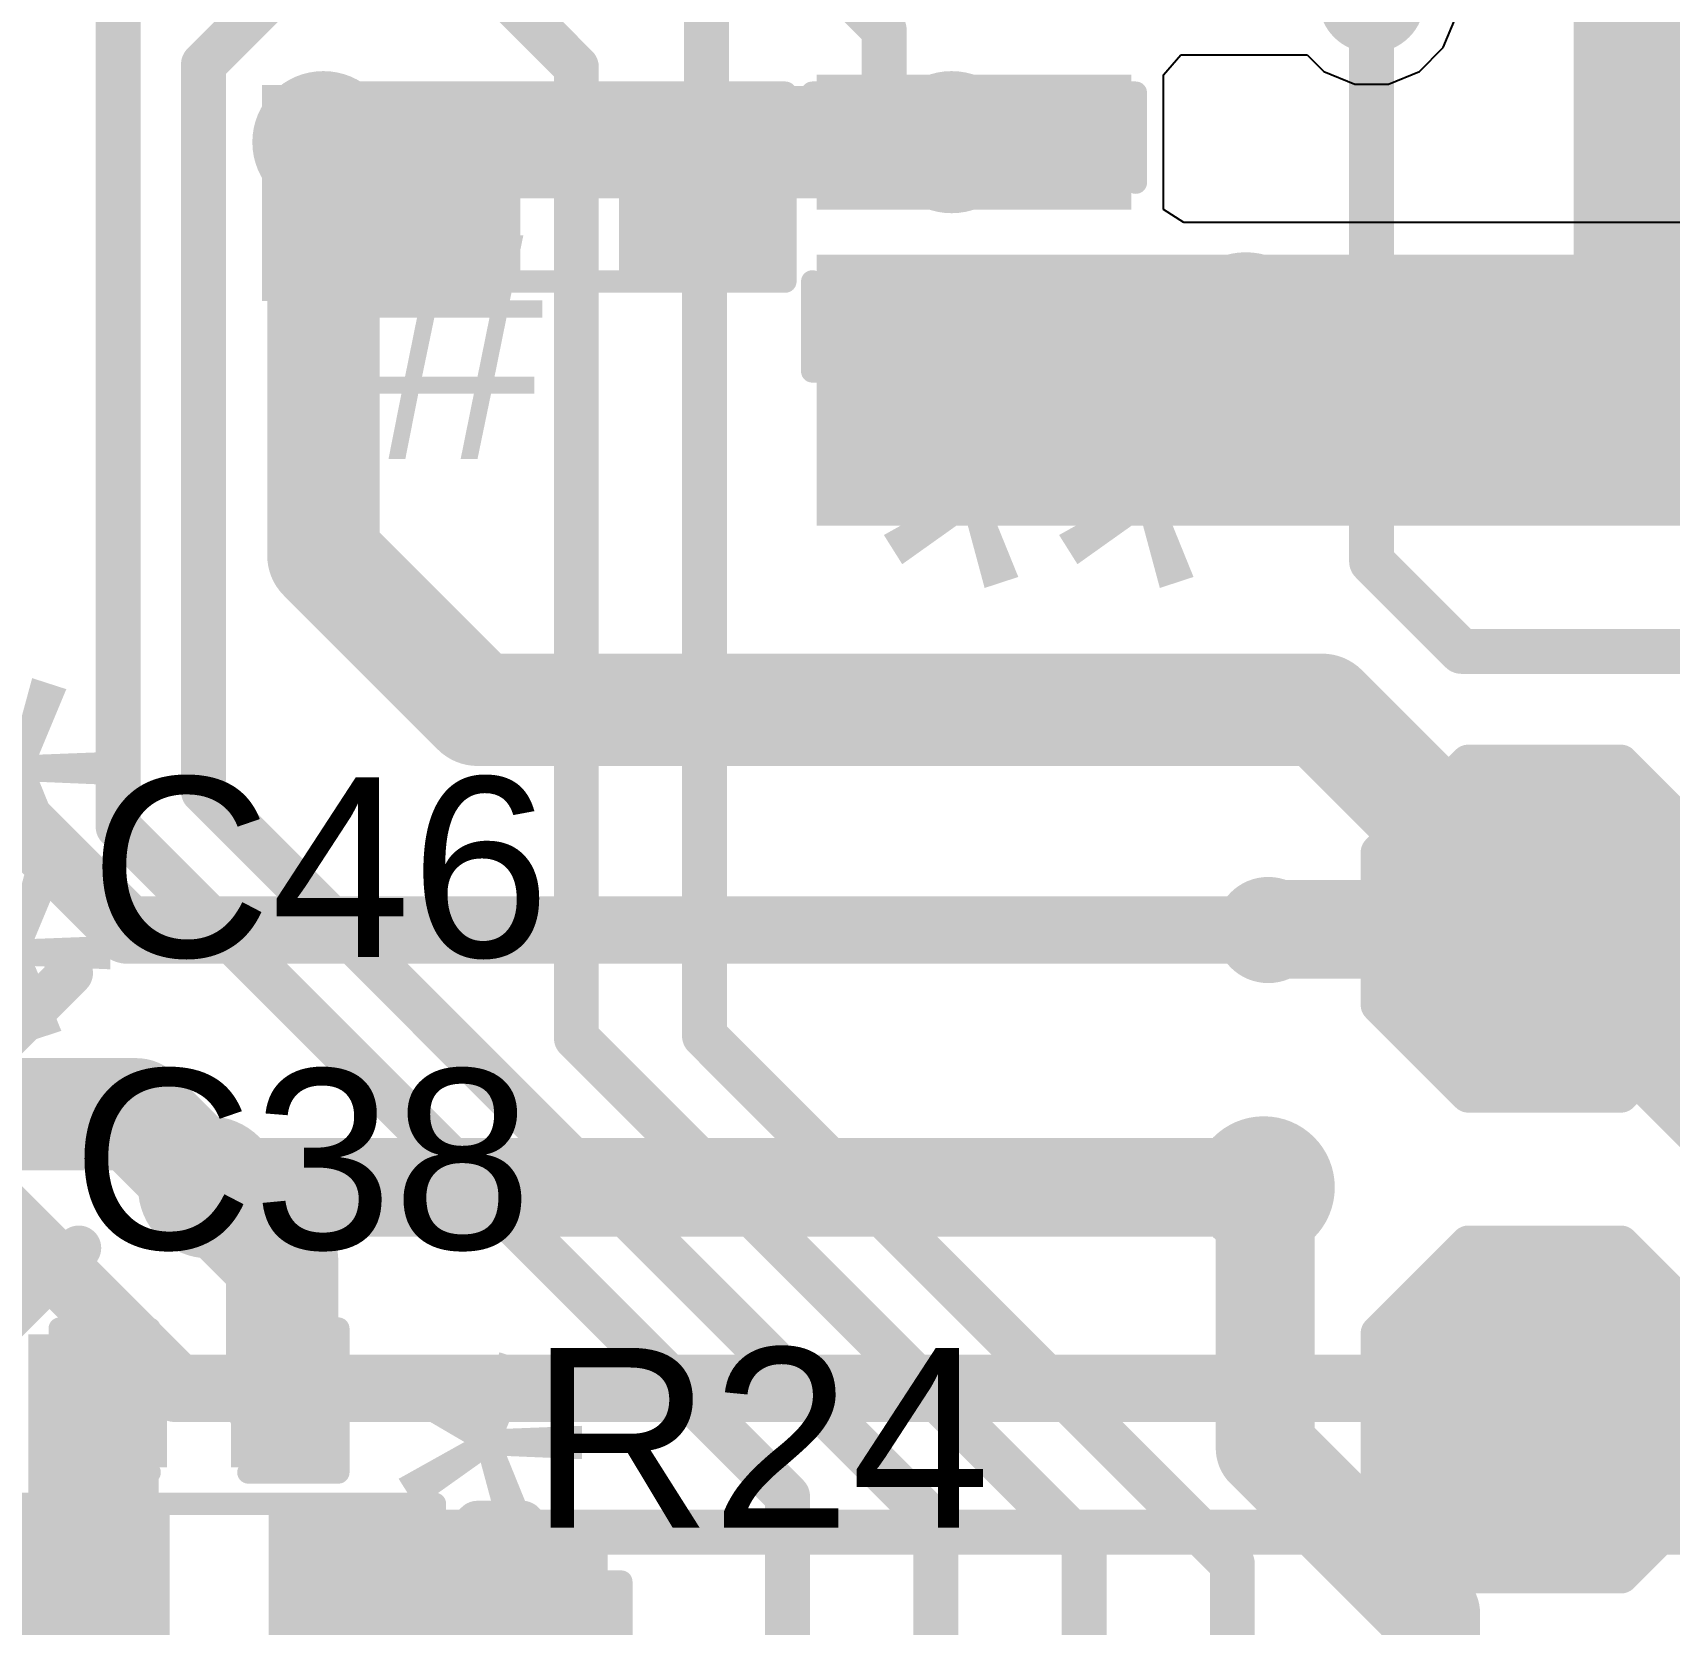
# Model space of a CAD drawing. Header units: millimetres. Extents: x -0.43 to 2.06, y -0.4 to 2.49.
# Drawn here: x 1.016 to 1.3803, y 1.7835 to 2.1377 of the extents above; entities that cross this region are included whole.
import ezdxf

# ---------------------------------------------------------------- set-up
doc = ezdxf.new("R2010")
doc.units = ezdxf.units.MM
doc.header["$MEASUREMENT"] = 0
for name, color, linetype in [('BottomLayer', 5, 'Continuous'), ('BottomSolder', 6, 'Continuous'), ('TopLayer', 1, 'Continuous'), ('TopOverlay', 2, 'Continuous'), ('TopPaste', 8, 'Continuous'), ('TopSolder', 216, 'Continuous'), ('ViaHoleLayer', 16, 'Continuous')]:
    doc.layers.add(name, color=color, linetype=linetype)
doc.styles.add('Arial', font='', dxfattribs={"height": 0.2})
doc.styles.get('Arial').set_extended_font_data('Arial')

# ---------------------------------------------------------------- blocks, each defined once
blk = doc.blocks.new('RES_0603_71')
at = {"layer": 'TopLayer'}
for points in [[(-0.015, 0.0175), (-0.015, -0.0175), (-0.045, -0.0175), (-0.045, 0.0175)], [(0.045, 0.0175), (0.045, -0.0175), (0.015, -0.0175), (0.015, 0.0175)]]:
    blk.add_hatch(color=1, dxfattribs=at).paths.add_polyline_path(points)
at = {"layer": 'TopPaste'}
for points in [[(-0.015, 0.0175), (-0.015, -0.0175), (-0.045, -0.0175), (-0.045, 0.0175)], [(0.045, 0.0175), (0.045, -0.0175), (0.015, -0.0175), (0.015, 0.0175)]]:
    blk.add_hatch(color=8, dxfattribs=at).paths.add_polyline_path(points)
at = {"layer": 'TopSolder'}
for points in [[(-0.011, 0.0215), (-0.011, -0.0215), (-0.049, -0.0215), (-0.049, 0.0215)], [(0.049, 0.0215), (0.049, -0.0215), (0.011, -0.0215), (0.011, 0.0215)]]:
    blk.add_hatch(color=216, dxfattribs=at).paths.add_polyline_path(points)
at = {"layer": 'TopOverlay', "const_width": 0.005}
for points in [[(0.048, 0.021), (-0.048, 0.021)], [(-0.048, 0.021), (-0.048, -0.021)], [(0.048, 0.021), (0.048, -0.021)], [(0.048, -0.021), (-0.048, -0.021)]]:
    blk.add_lwpolyline(points, dxfattribs=at)
at = {"layer": 'TopOverlay', "const_width": 0.0025}
for points in [[(-0.04925, 0.021, 1), (-0.04675, 0.021, 1)], [(-0.04925, 0.021, 1), (-0.04675, 0.021, 1)], [(0.04675, 0.021, 1), (0.04925, 0.021, 1)], [(0.04675, 0.021, 1), (0.04925, 0.021, 1)], [(-0.04925, -0.021, 1), (-0.04675, -0.021, 1)], [(-0.04925, -0.021, 1), (-0.04675, -0.021, 1)], [(0.04675, -0.021, 1), (0.04925, -0.021, 1)], [(0.04675, -0.021, 1), (0.04925, -0.021, 1)]]:
    blk.add_lwpolyline(points, format="xyb", close=True, dxfattribs=at)
blk = doc.blocks.new('RES_0603_80')
at = {"layer": 'TopLayer'}
for points in [[(-0.015, 0.0175), (-0.015, -0.0175), (-0.045, -0.0175), (-0.045, 0.0175)], [(0.045, 0.0175), (0.045, -0.0175), (0.015, -0.0175), (0.015, 0.0175)]]:
    blk.add_hatch(color=1, dxfattribs=at).paths.add_polyline_path(points)
at = {"layer": 'TopPaste'}
for points in [[(-0.015, 0.0175), (-0.015, -0.0175), (-0.045, -0.0175), (-0.045, 0.0175)], [(0.045, 0.0175), (0.045, -0.0175), (0.015, -0.0175), (0.015, 0.0175)]]:
    blk.add_hatch(color=8, dxfattribs=at).paths.add_polyline_path(points)
at = {"layer": 'TopSolder'}
for points in [[(-0.011, 0.0215), (-0.011, -0.0215), (-0.049, -0.0215), (-0.049, 0.0215)], [(0.049, 0.0215), (0.049, -0.0215), (0.011, -0.0215), (0.011, 0.0215)]]:
    blk.add_hatch(color=216, dxfattribs=at).paths.add_polyline_path(points)
at = {"layer": 'TopOverlay', "const_width": 0.005}
for points in [[(0.048, 0.021), (-0.048, 0.021)], [(-0.048, 0.021), (-0.048, -0.021)], [(0.048, 0.021), (0.048, -0.021)], [(0.048, -0.021), (-0.048, -0.021)]]:
    blk.add_lwpolyline(points, dxfattribs=at)
at = {"layer": 'TopOverlay', "const_width": 0.0025}
for points in [[(-0.04925, 0.021, 1), (-0.04675, 0.021, 1)], [(-0.04925, 0.021, 1), (-0.04675, 0.021, 1)], [(0.04675, 0.021, 1), (0.04925, 0.021, 1)], [(0.04675, 0.021, 1), (0.04925, 0.021, 1)], [(-0.04925, -0.021, 1), (-0.04675, -0.021, 1)], [(-0.04925, -0.021, 1), (-0.04675, -0.021, 1)], [(0.04675, -0.021, 1), (0.04925, -0.021, 1)], [(0.04675, -0.021, 1), (0.04925, -0.021, 1)]]:
    blk.add_lwpolyline(points, format="xyb", close=True, dxfattribs=at)
blk = doc.blocks.new('TEST_POINT_87')
at = {"layer": 'TopLayer'}
blk.add_hatch(color=1, dxfattribs=at).paths.add_polyline_path([(0.015, 0.03), (-0.015, 0.03), (-0.03, 0.015), (-0.03, -0.015), (-0.015, -0.03), (0.015, -0.03), (0.03, -0.015), (0.03, 0.015)])
at = {"layer": 'TopPaste'}
blk.add_hatch(color=8, dxfattribs=at).paths.add_polyline_path([(0.015, 0.03), (-0.015, 0.03), (-0.03, 0.015), (-0.03, -0.015), (-0.015, -0.03), (0.015, -0.03), (0.03, -0.015), (0.03, 0.015)])
at = {"layer": 'TopSolder'}
blk.add_hatch(color=216, dxfattribs=at).paths.add_polyline_path([(0.017, 0.034), (-0.017, 0.034), (-0.034, 0.017), (-0.034, -0.017), (-0.017, -0.034), (0.017, -0.034), (0.034, -0.017), (0.034, 0.017)])
at = {"layer": 'TopOverlay', "const_width": 0.007874}
for points in [[(-0.017, 0.037), (-0.037, 0.017)], [(0.017, 0.037), (-0.017, 0.037)], [(0.017, 0.037), (-0.017, 0.037)], [(0.037, 0.017), (0.017, 0.037)], [(-0.037, 0.017), (-0.037, -0.017)], [(0.037, 0.017), (0.037, -0.017)], [(-0.017, -0.037), (-0.037, -0.017)], [(0.037, -0.017), (0.017, -0.037)], [(0.017, -0.037), (-0.017, -0.037)], [(0.017, -0.037), (-0.017, -0.037)]]:
    blk.add_lwpolyline(points, dxfattribs=at)
at = {"layer": 'TopOverlay', "const_width": 0.003937}
for points in [[(-0.0189685, 0.037, 1), (-0.0150315, 0.037, 1)], [(-0.0189685, 0.037, 1), (-0.0150315, 0.037, 1)], [(-0.0189685, 0.037, 1), (-0.0150315, 0.037, 1)], [(0.0150315, 0.037, 1), (0.0189685, 0.037, 1)], [(0.0150315, 0.037, 1), (0.0189685, 0.037, 1)], [(0.0150315, 0.037, 1), (0.0189685, 0.037, 1)], [(-0.0389685, 0.017, 1), (-0.0350315, 0.017, 1)], [(-0.0389685, 0.017, 1), (-0.0350315, 0.017, 1)], [(0.0350315, 0.017, 1), (0.0389685, 0.017, 1)], [(0.0350315, 0.017, 1), (0.0389685, 0.017, 1)], [(-0.0389685, -0.017, 1), (-0.0350315, -0.017, 1)], [(-0.0389685, -0.017, 1), (-0.0350315, -0.017, 1)], [(0.0350315, -0.017, 1), (0.0389685, -0.017, 1)], [(0.0350315, -0.017, 1), (0.0389685, -0.017, 1)], [(-0.0189685, -0.037, 1), (-0.0150315, -0.037, 1)], [(-0.0189685, -0.037, 1), (-0.0150315, -0.037, 1)], [(-0.0189685, -0.037, 1), (-0.0150315, -0.037, 1)], [(0.0150315, -0.037, 1), (0.0189685, -0.037, 1)], [(0.0150315, -0.037, 1), (0.0189685, -0.037, 1)], [(0.0150315, -0.037, 1), (0.0189685, -0.037, 1)]]:
    blk.add_lwpolyline(points, format="xyb", close=True, dxfattribs=at)
blk = doc.blocks.new('TEST_POINT_89')
at = {"layer": 'TopLayer'}
blk.add_hatch(color=1, dxfattribs=at).paths.add_polyline_path([(0.015, 0.03), (-0.015, 0.03), (-0.03, 0.015), (-0.03, -0.015), (-0.015, -0.03), (0.015, -0.03), (0.03, -0.015), (0.03, 0.015)])
at = {"layer": 'TopPaste'}
blk.add_hatch(color=8, dxfattribs=at).paths.add_polyline_path([(0.015, 0.03), (-0.015, 0.03), (-0.03, 0.015), (-0.03, -0.015), (-0.015, -0.03), (0.015, -0.03), (0.03, -0.015), (0.03, 0.015)])
at = {"layer": 'TopSolder'}
blk.add_hatch(color=216, dxfattribs=at).paths.add_polyline_path([(0.017, 0.034), (-0.017, 0.034), (-0.034, 0.017), (-0.034, -0.017), (-0.017, -0.034), (0.017, -0.034), (0.034, -0.017), (0.034, 0.017)])
at = {"layer": 'TopOverlay', "const_width": 0.007874}
for points in [[(-0.017, 0.037), (-0.037, 0.017)], [(0.017, 0.037), (-0.017, 0.037)], [(0.017, 0.037), (-0.017, 0.037)], [(0.037, 0.017), (0.017, 0.037)], [(-0.037, 0.017), (-0.037, -0.017)], [(0.037, 0.017), (0.037, -0.017)], [(-0.017, -0.037), (-0.037, -0.017)], [(0.037, -0.017), (0.017, -0.037)], [(0.017, -0.037), (-0.017, -0.037)], [(0.017, -0.037), (-0.017, -0.037)]]:
    blk.add_lwpolyline(points, dxfattribs=at)
at = {"layer": 'TopOverlay', "const_width": 0.003937}
for points in [[(-0.0189685, 0.037, 1), (-0.0150315, 0.037, 1)], [(-0.0189685, 0.037, 1), (-0.0150315, 0.037, 1)], [(-0.0189685, 0.037, 1), (-0.0150315, 0.037, 1)], [(0.0150315, 0.037, 1), (0.0189685, 0.037, 1)], [(0.0150315, 0.037, 1), (0.0189685, 0.037, 1)], [(0.0150315, 0.037, 1), (0.0189685, 0.037, 1)], [(-0.0389685, 0.017, 1), (-0.0350315, 0.017, 1)], [(-0.0389685, 0.017, 1), (-0.0350315, 0.017, 1)], [(0.0350315, 0.017, 1), (0.0389685, 0.017, 1)], [(0.0350315, 0.017, 1), (0.0389685, 0.017, 1)], [(-0.0389685, -0.017, 1), (-0.0350315, -0.017, 1)], [(-0.0389685, -0.017, 1), (-0.0350315, -0.017, 1)], [(0.0350315, -0.017, 1), (0.0389685, -0.017, 1)], [(0.0350315, -0.017, 1), (0.0389685, -0.017, 1)], [(-0.0189685, -0.037, 1), (-0.0150315, -0.037, 1)], [(-0.0189685, -0.037, 1), (-0.0150315, -0.037, 1)], [(-0.0189685, -0.037, 1), (-0.0150315, -0.037, 1)], [(0.0150315, -0.037, 1), (0.0189685, -0.037, 1)], [(0.0150315, -0.037, 1), (0.0189685, -0.037, 1)], [(0.0150315, -0.037, 1), (0.0189685, -0.037, 1)]]:
    blk.add_lwpolyline(points, format="xyb", close=True, dxfattribs=at)
blk = doc.blocks.new('CAP_0402_114')
at = {"layer": 'TopLayer'}
for points in [[(-0.0275, -0.0125), (-0.0275, 0.0125), (-0.009500000000000003, 0.0125), (-0.009499999999999996, -0.0125)], [(0.009500000000000003, -0.0125), (0.009499999999999996, 0.0125), (0.0275, 0.0125), (0.0275, -0.0125)]]:
    blk.add_hatch(color=1, dxfattribs=at).paths.add_polyline_path(points)
at = {"layer": 'TopPaste'}
for points in [[(-0.0275, -0.0125), (-0.0275, 0.0125), (-0.009500000000000003, 0.0125), (-0.009499999999999996, -0.0125)], [(0.009500000000000003, -0.0125), (0.009499999999999996, 0.0125), (0.0275, 0.0125), (0.0275, -0.0125)]]:
    blk.add_hatch(color=8, dxfattribs=at).paths.add_polyline_path(points)
at = {"layer": 'TopSolder'}
for points in [[(-0.0298622, -0.0148622), (-0.0298622, 0.0148622), (-0.007137800000000003, 0.0148622), (-0.007137799999999997, -0.0148622)], [(0.007137800000000003, -0.0148622), (0.007137799999999997, 0.0148622), (0.0298622, 0.0148622), (0.0298622, -0.0148622)]]:
    blk.add_hatch(color=216, dxfattribs=at).paths.add_polyline_path(points)
at = {"layer": 'TopOverlay', "const_width": 0.005}
for points in [[(-0.031, -0.016), (-0.031, 0.016)], [(-0.011, 0.016), (-0.031, 0.016)], [(0.031, 0.016), (0.011, 0.016)], [(0.031, -0.016), (0.031, 0.016)], [(-0.011, -0.016), (-0.031, -0.016)], [(0.031, -0.016), (0.011, -0.016)]]:
    blk.add_lwpolyline(points, dxfattribs=at)
at = {"layer": 'TopOverlay', "const_width": 0.0025}
for points in [[(-0.03225, 0.016, 1), (-0.02975, 0.016, 1)], [(-0.03225, 0.016, 1), (-0.02975, 0.016, 1)], [(-0.01225, 0.016, 1), (-0.00975, 0.016, 1)], [(0.00975, 0.016, 1), (0.01225, 0.016, 1)], [(0.02975, 0.016, 1), (0.03225, 0.016, 1)], [(0.02975, 0.016, 1), (0.03225, 0.016, 1)], [(-0.03225, -0.016, 1), (-0.02975, -0.016, 1)], [(-0.03225, -0.016, 1), (-0.02975, -0.016, 1)], [(-0.01225, -0.016, 1), (-0.00975, -0.016, 1)], [(0.00975, -0.016, 1), (0.01225, -0.016, 1)], [(0.02975, -0.016, 1), (0.03225, -0.016, 1)], [(0.02975, -0.016, 1), (0.03225, -0.016, 1)]]:
    blk.add_lwpolyline(points, format="xyb", close=True, dxfattribs=at)
blk = doc.blocks.new('CAP_0402_120')
at = {"layer": 'TopLayer'}
for points in [[(-0.0275, -0.0125), (-0.0275, 0.0125), (-0.009499999999999998, 0.0125), (-0.009500000000000001, -0.0125)], [(0.009499999999999998, -0.0125), (0.009500000000000001, 0.0125), (0.0275, 0.0125), (0.0275, -0.0125)]]:
    blk.add_hatch(color=1, dxfattribs=at).paths.add_polyline_path(points)
at = {"layer": 'TopPaste'}
for points in [[(-0.0275, -0.0125), (-0.0275, 0.0125), (-0.009499999999999998, 0.0125), (-0.009500000000000001, -0.0125)], [(0.009499999999999998, -0.0125), (0.009500000000000001, 0.0125), (0.0275, 0.0125), (0.0275, -0.0125)]]:
    blk.add_hatch(color=8, dxfattribs=at).paths.add_polyline_path(points)
at = {"layer": 'TopSolder'}
for points in [[(-0.0298622, -0.0148622), (-0.0298622, 0.0148622), (-0.007137799999999999, 0.0148622), (-0.007137800000000001, -0.0148622)], [(0.007137799999999999, -0.0148622), (0.007137800000000001, 0.0148622), (0.0298622, 0.0148622), (0.0298622, -0.0148622)]]:
    blk.add_hatch(color=216, dxfattribs=at).paths.add_polyline_path(points)
at = {"layer": 'TopOverlay', "const_width": 0.005}
for points in [[(-0.031, -0.016), (-0.031, 0.016)], [(-0.031, 0.016), (-0.011, 0.016)], [(0.011, 0.016), (0.031, 0.016)], [(0.031, -0.016), (0.031, 0.016)], [(-0.031, -0.016), (-0.011, -0.016)], [(0.011, -0.016), (0.031, -0.016)]]:
    blk.add_lwpolyline(points, dxfattribs=at)
at = {"layer": 'TopOverlay', "const_width": 0.0025}
for points in [[(-0.03225, 0.016, 1), (-0.02975, 0.016, 1)], [(-0.03225, 0.016, 1), (-0.02975, 0.016, 1)], [(-0.01225, 0.016, 1), (-0.00975, 0.016, 1)], [(0.00975, 0.016, 1), (0.01225, 0.016, 1)], [(0.02975, 0.016, 1), (0.03225, 0.016, 1)], [(0.02975, 0.016, 1), (0.03225, 0.016, 1)], [(-0.03225, -0.016, 1), (-0.02975, -0.016, 1)], [(-0.03225, -0.016, 1), (-0.02975, -0.016, 1)], [(-0.01225, -0.016, 1), (-0.00975, -0.016, 1)], [(0.00975, -0.016, 1), (0.01225, -0.016, 1)], [(0.02975, -0.016, 1), (0.03225, -0.016, 1)], [(0.02975, -0.016, 1), (0.03225, -0.016, 1)]]:
    blk.add_lwpolyline(points, format="xyb", close=True, dxfattribs=at)
blk = doc.blocks.new('CAP_0402_137')
at = {"layer": 'TopLayer'}
for points in [[(-0.0275, -0.0125), (-0.0275, 0.0125), (-0.009500000000000003, 0.0125), (-0.009499999999999996, -0.0125)], [(0.009500000000000003, -0.0125), (0.009499999999999996, 0.0125), (0.0275, 0.0125), (0.0275, -0.0125)]]:
    blk.add_hatch(color=1, dxfattribs=at).paths.add_polyline_path(points)
at = {"layer": 'TopPaste'}
for points in [[(-0.0275, -0.0125), (-0.0275, 0.0125), (-0.009500000000000003, 0.0125), (-0.009499999999999996, -0.0125)], [(0.009500000000000003, -0.0125), (0.009499999999999996, 0.0125), (0.0275, 0.0125), (0.0275, -0.0125)]]:
    blk.add_hatch(color=8, dxfattribs=at).paths.add_polyline_path(points)
at = {"layer": 'TopSolder'}
for points in [[(-0.0298622, -0.0148622), (-0.0298622, 0.0148622), (-0.007137800000000003, 0.0148622), (-0.007137799999999997, -0.0148622)], [(0.007137800000000003, -0.0148622), (0.007137799999999997, 0.0148622), (0.0298622, 0.0148622), (0.0298622, -0.0148622)]]:
    blk.add_hatch(color=216, dxfattribs=at).paths.add_polyline_path(points)
at = {"layer": 'TopOverlay', "const_width": 0.005}
for points in [[(-0.031, -0.016), (-0.031, 0.016)], [(-0.011, 0.016), (-0.031, 0.016)], [(0.031, 0.016), (0.011, 0.016)], [(0.031, -0.016), (0.031, 0.016)], [(-0.011, -0.016), (-0.031, -0.016)], [(0.031, -0.016), (0.011, -0.016)]]:
    blk.add_lwpolyline(points, dxfattribs=at)
at = {"layer": 'TopOverlay', "const_width": 0.0025}
for points in [[(-0.03225, 0.016, 1), (-0.02975, 0.016, 1)], [(-0.03225, 0.016, 1), (-0.02975, 0.016, 1)], [(-0.01225, 0.016, 1), (-0.00975, 0.016, 1)], [(0.00975, 0.016, 1), (0.01225, 0.016, 1)], [(0.02975, 0.016, 1), (0.03225, 0.016, 1)], [(0.02975, 0.016, 1), (0.03225, 0.016, 1)], [(-0.03225, -0.016, 1), (-0.02975, -0.016, 1)], [(-0.03225, -0.016, 1), (-0.02975, -0.016, 1)], [(-0.01225, -0.016, 1), (-0.00975, -0.016, 1)], [(0.00975, -0.016, 1), (0.01225, -0.016, 1)], [(0.02975, -0.016, 1), (0.03225, -0.016, 1)], [(0.02975, -0.016, 1), (0.03225, -0.016, 1)]]:
    blk.add_lwpolyline(points, format="xyb", close=True, dxfattribs=at)
blk = doc.blocks.new('CAP_0402_139')
at = {"layer": 'TopLayer'}
for points in [[(-0.0275, -0.0125), (-0.0275, 0.0125), (-0.009500000000000003, 0.0125), (-0.009499999999999996, -0.0125)], [(0.009500000000000003, -0.0125), (0.009499999999999996, 0.0125), (0.0275, 0.0125), (0.0275, -0.0125)]]:
    blk.add_hatch(color=1, dxfattribs=at).paths.add_polyline_path(points)
at = {"layer": 'TopPaste'}
for points in [[(-0.0275, -0.0125), (-0.0275, 0.0125), (-0.009500000000000003, 0.0125), (-0.009499999999999996, -0.0125)], [(0.009500000000000003, -0.0125), (0.009499999999999996, 0.0125), (0.0275, 0.0125), (0.0275, -0.0125)]]:
    blk.add_hatch(color=8, dxfattribs=at).paths.add_polyline_path(points)
at = {"layer": 'TopSolder'}
for points in [[(-0.0298622, -0.0148622), (-0.0298622, 0.0148622), (-0.007137800000000003, 0.0148622), (-0.007137799999999997, -0.0148622)], [(0.007137800000000003, -0.0148622), (0.007137799999999997, 0.0148622), (0.0298622, 0.0148622), (0.0298622, -0.0148622)]]:
    blk.add_hatch(color=216, dxfattribs=at).paths.add_polyline_path(points)
at = {"layer": 'TopOverlay', "const_width": 0.005}
for points in [[(-0.031, -0.016), (-0.031, 0.016)], [(-0.011, 0.016), (-0.031, 0.016)], [(0.031, 0.016), (0.011, 0.016)], [(0.031, -0.016), (0.031, 0.016)], [(-0.011, -0.016), (-0.031, -0.016)], [(0.031, -0.016), (0.011, -0.016)]]:
    blk.add_lwpolyline(points, dxfattribs=at)
at = {"layer": 'TopOverlay', "const_width": 0.0025}
for points in [[(-0.03225, 0.016, 1), (-0.02975, 0.016, 1)], [(-0.03225, 0.016, 1), (-0.02975, 0.016, 1)], [(-0.01225, 0.016, 1), (-0.00975, 0.016, 1)], [(0.00975, 0.016, 1), (0.01225, 0.016, 1)], [(0.02975, 0.016, 1), (0.03225, 0.016, 1)], [(0.02975, 0.016, 1), (0.03225, 0.016, 1)], [(-0.03225, -0.016, 1), (-0.02975, -0.016, 1)], [(-0.03225, -0.016, 1), (-0.02975, -0.016, 1)], [(-0.01225, -0.016, 1), (-0.00975, -0.016, 1)], [(0.00975, -0.016, 1), (0.01225, -0.016, 1)], [(0.02975, -0.016, 1), (0.03225, -0.016, 1)], [(0.02975, -0.016, 1), (0.03225, -0.016, 1)]]:
    blk.add_lwpolyline(points, format="xyb", close=True, dxfattribs=at)

msp = doc.modelspace()

# ---------------------------------------------------------------- hatches: boundary and pattern name
at = {"layer": 'BottomLayer'}
for points in [[(1.359, 2.028), (1.897, 2.028), (1.897, 2.269), (1.359, 2.269)], [(1.1905118, 2.028), (1.302, 2.028), (1.302, 2.088307), (1.1905118, 2.088307)]]:
    msp.add_hatch(color=5, dxfattribs=at).paths.add_polyline_path(points)
h = msp.add_hatch(color=5, dxfattribs=at)
edge = h.paths.add_edge_path()
edge.add_arc((1.314, 2.145), 0.011811, 0, 360)
h = msp.add_hatch(color=5, dxfattribs=at)
edge = h.paths.add_edge_path()
edge.add_arc((1.0806929, 2.1133071), 0.011811, 0, 360)
h = msp.add_hatch(color=5, dxfattribs=at)
edge = h.paths.add_edge_path()
edge.add_arc((1.2205118, 2.1133071), 0.011811, 0, 360)
h = msp.add_hatch(color=5, dxfattribs=at)
edge = h.paths.add_edge_path()
edge.add_arc((1.286, 2.073), 0.011811, 0, 360)
h = msp.add_hatch(color=5, dxfattribs=at)
edge = h.paths.add_edge_path()
edge.add_arc((1.207, 2.047), 0.011811, 0, 360)
h = msp.add_hatch(color=5, dxfattribs=at)
edge = h.paths.add_edge_path()
edge.add_arc((1.233, 2.047), 0.011811, 0, 360)
h = msp.add_hatch(color=5, dxfattribs=at)
edge = h.paths.add_edge_path()
edge.add_arc((1.259, 2.047), 0.011811, 0, 360)
h = msp.add_hatch(color=5, dxfattribs=at)
edge = h.paths.add_edge_path()
edge.add_arc((1.286, 2.047), 0.011811, 0, 360)
h = msp.add_hatch(color=5, dxfattribs=at)
edge = h.paths.add_edge_path()
edge.add_arc((1.291, 1.938), 0.011811, 0, 360)
h = msp.add_hatch(color=5, dxfattribs=at)
edge = h.paths.add_edge_path()
edge.add_arc((1.0552559, 1.8807441), 0.011811, 0, 360)
h = msp.add_hatch(color=5, dxfattribs=at)
edge = h.paths.add_edge_path()
edge.add_arc((1.29, 1.8807441), 0.011811, 0, 360)
at = {"layer": 'BottomSolder'}
h = msp.add_hatch(color=6, dxfattribs=at)
edge = h.paths.add_edge_path()
edge.add_arc((1.0806929, 2.1133071), 0.015811, 0, 360)
h = msp.add_hatch(color=6, dxfattribs=at)
edge = h.paths.add_edge_path()
edge.add_arc((1.2205118, 2.1133071), 0.015811, 0, 360)
h = msp.add_hatch(color=6, dxfattribs=at)
edge = h.paths.add_edge_path()
edge.add_arc((1.286, 2.073), 0.015811, 0, 360)
h = msp.add_hatch(color=6, dxfattribs=at)
edge = h.paths.add_edge_path()
edge.add_arc((1.207, 2.047), 0.015811, 0, 360)
h = msp.add_hatch(color=6, dxfattribs=at)
edge = h.paths.add_edge_path()
edge.add_arc((1.233, 2.047), 0.015811, 0, 360)
h = msp.add_hatch(color=6, dxfattribs=at)
edge = h.paths.add_edge_path()
edge.add_arc((1.259, 2.047), 0.015811, 0, 360)
h = msp.add_hatch(color=6, dxfattribs=at)
edge = h.paths.add_edge_path()
edge.add_arc((1.286, 2.047), 0.015811, 0, 360)
h = msp.add_hatch(color=6, dxfattribs=at)
edge = h.paths.add_edge_path()
edge.add_arc((1.0552559, 1.8807441), 0.015811, 0, 360)
h = msp.add_hatch(color=6, dxfattribs=at)
edge = h.paths.add_edge_path()
edge.add_arc((1.29, 1.8807441), 0.015811, 0, 360)
at = {"layer": 'TopLayer'}
h = msp.add_hatch(color=1, dxfattribs=at)
edge = h.paths.add_edge_path()
edge.add_arc((1.314, 2.145), 0.011811, 0, 360)
for points in [[(1.1905118, 2.0983071), (1.2605118, 2.0983071), (1.2605118, 2.1283071), (1.1905118, 2.1283071)], [(1.067, 2.078), (1.122, 2.078), (1.122, 2.126), (1.067, 2.126)], [(1.1905118, 2.028), (1.522, 2.028), (1.522, 2.088307), (1.1905118, 2.088307)], [(1.015, 1.771), (1.044, 1.771), (1.044, 1.848), (1.015, 1.848)], [(0.952, 1.771), (1.044, 1.771), (1.044, 1.809), (0.952, 1.809)], [(1.0720001, 1.8079999), (1.0720001, 1.5750001), (1.1049999, 1.5750001), (1.1049999, 1.8079999)], [(1.074, 1.771), (1.144, 1.771), (1.144, 1.8079998), (1.074, 1.8079998)]]:
    msp.add_hatch(color=1, dxfattribs=at).paths.add_polyline_path(points)
h = msp.add_hatch(color=1, dxfattribs=at)
edge = h.paths.add_edge_path()
edge.add_arc((1.0806929, 2.1133071), 0.011811, 0, 360)
h = msp.add_hatch(color=1, dxfattribs=at)
edge = h.paths.add_edge_path()
edge.add_arc((1.2205118, 2.1133071), 0.011811, 0, 360)
h = msp.add_hatch(color=1, dxfattribs=at)
edge = h.paths.add_edge_path()
edge.add_arc((1.286, 2.073), 0.011811, 0, 360)
h = msp.add_hatch(color=1, dxfattribs=at)
edge = h.paths.add_edge_path()
edge.add_arc((1.207, 2.047), 0.011811, 0, 360)
h = msp.add_hatch(color=1, dxfattribs=at)
edge = h.paths.add_edge_path()
edge.add_arc((1.233, 2.047), 0.011811, 0, 360)
h = msp.add_hatch(color=1, dxfattribs=at)
edge = h.paths.add_edge_path()
edge.add_arc((1.259, 2.047), 0.011811, 0, 360)
h = msp.add_hatch(color=1, dxfattribs=at)
edge = h.paths.add_edge_path()
edge.add_arc((1.286, 2.047), 0.011811, 0, 360)
h = msp.add_hatch(color=1, dxfattribs=at)
edge = h.paths.add_edge_path()
edge.add_arc((1.291, 1.938), 0.011811, 0, 360)
h = msp.add_hatch(color=1, dxfattribs=at)
edge = h.paths.add_edge_path()
edge.add_arc((1.0552559, 1.8807441), 0.011811, 0, 360)
h = msp.add_hatch(color=1, dxfattribs=at)
edge = h.paths.add_edge_path()
edge.add_arc((1.29, 1.8807441), 0.011811, 0, 360)
at = {"layer": 'TopSolder'}
h = msp.add_hatch(color=216, dxfattribs=at)
edge = h.paths.add_edge_path()
edge.add_arc((1.0806929, 2.1133071), 0.015811, 0, 360)
h = msp.add_hatch(color=216, dxfattribs=at)
edge = h.paths.add_edge_path()
edge.add_arc((1.2205118, 2.1133071), 0.015811, 0, 360)
h = msp.add_hatch(color=216, dxfattribs=at)
edge = h.paths.add_edge_path()
edge.add_arc((1.286, 2.073), 0.015811, 0, 360)
h = msp.add_hatch(color=216, dxfattribs=at)
edge = h.paths.add_edge_path()
edge.add_arc((1.207, 2.047), 0.015811, 0, 360)
h = msp.add_hatch(color=216, dxfattribs=at)
edge = h.paths.add_edge_path()
edge.add_arc((1.233, 2.047), 0.015811, 0, 360)
h = msp.add_hatch(color=216, dxfattribs=at)
edge = h.paths.add_edge_path()
edge.add_arc((1.259, 2.047), 0.015811, 0, 360)
h = msp.add_hatch(color=216, dxfattribs=at)
edge = h.paths.add_edge_path()
edge.add_arc((1.286, 2.047), 0.015811, 0, 360)
h = msp.add_hatch(color=216, dxfattribs=at)
edge = h.paths.add_edge_path()
edge.add_arc((1.0552559, 1.8807441), 0.015811, 0, 360)
h = msp.add_hatch(color=216, dxfattribs=at)
edge = h.paths.add_edge_path()
edge.add_arc((1.29, 1.8807441), 0.015811, 0, 360)
at = {"layer": 'ViaHoleLayer'}
h = msp.add_hatch(color=16, dxfattribs=at)
edge = h.paths.add_edge_path()
edge.add_arc((1.0806929, 2.1133071), 0.0059055, 0, 360)
h = msp.add_hatch(color=16, dxfattribs=at)
edge = h.paths.add_edge_path()
edge.add_arc((1.2205118, 2.1133071), 0.0059055, 0, 360)
h = msp.add_hatch(color=16, dxfattribs=at)
edge = h.paths.add_edge_path()
edge.add_arc((1.286, 2.073), 0.0059055, 0, 360)
h = msp.add_hatch(color=16, dxfattribs=at)
edge = h.paths.add_edge_path()
edge.add_arc((1.207, 2.047), 0.0059055, 0, 360)
h = msp.add_hatch(color=16, dxfattribs=at)
edge = h.paths.add_edge_path()
edge.add_arc((1.233, 2.047), 0.0059055, 0, 360)
h = msp.add_hatch(color=16, dxfattribs=at)
edge = h.paths.add_edge_path()
edge.add_arc((1.259, 2.047), 0.0059055, 0, 360)
h = msp.add_hatch(color=16, dxfattribs=at)
edge = h.paths.add_edge_path()
edge.add_arc((1.286, 2.047), 0.0059055, 0, 360)
h = msp.add_hatch(color=16, dxfattribs=at)
edge = h.paths.add_edge_path()
edge.add_arc((1.291, 1.938), 0.0059055, 0, 360)
h = msp.add_hatch(color=16, dxfattribs=at)
edge = h.paths.add_edge_path()
edge.add_arc((1.0552559, 1.8807441), 0.0059055, 0, 360)
h = msp.add_hatch(color=16, dxfattribs=at)
edge = h.paths.add_edge_path()
edge.add_arc((1.29, 1.8807441), 0.0059055, 0, 360)

# ---------------------------------------------------------------- linework, layer by layer
at = {"layer": 'BottomLayer'}
for points, const_width in [([(1.314, 2.02), (1.314, 2.145)], 0.01), ([(1.0806929, 2.1133071), (1.2205118, 2.1133071)], 0.025), ([(1.0806929, 2.0213071), (1.0806929, 2.113307)], 0.025), ([(1.0806929, 2.0213071), (1.115, 1.987)], 0.025), ([(1.314, 2.02), (1.334, 2)], 0.01), ([(1.334, 2), (1.515, 2)], 0.01), ([(1.115, 1.987), (1.303, 1.987)], 0.025), ([(1.303, 1.987), (1.589, 1.701)], 0.025), ([(1.004, 1.9710001), (1.0370001, 1.938)], 0.015), ([(1.0370001, 1.938), (1.291, 1.938)], 0.015), ([(0.967, 1.917), (1.048, 1.836)], 0.015), ([(1.0552559, 1.8807441), (1.29, 1.8807441)], 0.022), ([(1.048, 1.836), (1.406, 1.836)], 0.015), ([(1.022, 1.726), (1.1, 1.804)], 0.01), ([(1.1, 1.804), (1.405, 1.804)], 0.01)]:
    msp.add_lwpolyline(points, dxfattribs=dict(at, const_width=const_width))
for points, const_width in [([(1.0744429, 2.1133071, 1), (1.0869429, 2.1133071, 1)], 0.0125), ([(1.0744429, 2.113307, 1), (1.0869429, 2.113307, 1)], 0.0125), ([(1.2142618, 2.1133071, 1), (1.2267618, 2.1133071, 1)], 0.0125), ([(1.0744429, 2.0213071, 1), (1.0869429, 2.0213071, 1)], 0.0125), ([(1.0744429, 2.0213071, 1), (1.0869429, 2.0213071, 1)], 0.0125), ([(1.3115, 2.02, 1), (1.3165, 2.02, 1)], 0.005), ([(1.3115, 2.02, 1), (1.3165, 2.02, 1)], 0.005), ([(1.3315, 2, 1), (1.3365, 2, 1)], 0.005), ([(1.3315, 2, 1), (1.3365, 2, 1)], 0.005), ([(1.10875, 1.987, 1), (1.12125, 1.987, 1)], 0.0125), ([(1.10875, 1.987, 1), (1.12125, 1.987, 1)], 0.0125), ([(1.29675, 1.987, 1), (1.30925, 1.987, 1)], 0.0125), ([(1.29675, 1.987, 1), (1.30925, 1.987, 1)], 0.0125), ([(1.0332501, 1.938, 1), (1.0407501, 1.938, 1)], 0.0075), ([(1.0332501, 1.938, 1), (1.0407501, 1.938, 1)], 0.0075), ([(1.28725, 1.938, 1), (1.29475, 1.938, 1)], 0.0075), ([(1.0497559, 1.8807441, 1), (1.0607559, 1.8807441, 1)], 0.011), ([(1.2845, 1.8807441, 1), (1.2955, 1.8807441, 1)], 0.011), ([(1.04425, 1.836, 1), (1.05175, 1.836, 1)], 0.0075), ([(1.04425, 1.836, 1), (1.05175, 1.836, 1)], 0.0075), ([(1.0975, 1.804, 1), (1.1025, 1.804, 1)], 0.005), ([(1.0975, 1.804, 1), (1.1025, 1.804, 1)], 0.005)]:
    msp.add_lwpolyline(points, format="xyb", close=True, dxfattribs=dict(at, const_width=const_width))
at = {"layer": 'TopLayer'}
for p, q in [((1.3299472, 2.1343444), (1.332811, 2.1412583)), ((1.2676489, 2.128307), (1.2715077, 2.1327649)), ((1.2715077, 2.1327649), (1.2996323, 2.1327649)), ((1.2996323, 2.1327649), (1.3033444, 2.1290528)), ((1.3246556, 2.1290528), (1.3299472, 2.1343444)), ((1.2676489, 2.0983072), (1.2676489, 2.128307)), ((1.3033444, 2.1290528), (1.3102583, 2.126189)), ((1.3177417, 2.126189), (1.3246556, 2.1290528)), ((1.3102583, 2.126189), (1.3177417, 2.126189)), ((1.2721774, 2.0954442), (1.2676489, 2.0983072)), ((1.4008629, 2.0954442), (1.2721774, 2.0954442))]:
    msp.add_line(p, q, dxfattribs=at)
for points, const_width in [([(1.1659449, 2.1037402), (1.1659449, 2.1993308)], 0.01), ([(1.054, 2.1305906), (1.0872047, 2.1637953)], 0.01), ([(1.1068898, 2.1601103), (1.137, 2.1300001)], 0.01), ([(1.1856299, 2.158189), (1.2055118, 2.1383071)], 0.01), ([(1.035, 1.961), (1.035, 2.148)], 0.01), ([(1.2055118, 2.1118071), (1.2055118, 2.1383071)], 0.01), ([(1.054, 1.96887), (1.054, 2.1305906)], 0.01), ([(1.137, 1.914), (1.137, 2.1300001)], 0.01), ([(1.0806929, 2.1133071), (1.0810032, 2.1129968)], 0.022), ([(1.1015118, 2.1098071), (1.1055118, 2.1058071)], 0.022), ([(1.1055118, 2.1033071), (1.1055118, 2.1058071)], 0.022), ([(1.1655118, 2.1033071), (1.1659449, 2.1037402)], 0.01), ([(1.1655118, 1.9144883), (1.1655118, 2.1033071)], 0.01), ([(1.054, 1.96887), (1.217, 1.80587)], 0.01), ([(1.035, 1.961), (1.184, 1.812)], 0.01), ([(1.291, 1.938), (1.2911535, 1.9381535)], 0.022), ([(1.2911535, 1.9381535), (1.3523582, 1.9381535)], 0.022), ([(1.3523582, 1.9381535), (1.3525118, 1.9383071)], 0.022), ([(1.137, 1.914), (1.25, 1.801)], 0.01), ([(1.1655118, 1.9144883), (1.283, 1.7970001)], 0.01), ([(0.9892047, 1.897), (1.039, 1.897)], 0.025), ([(1.039, 1.897), (1.0552559, 1.8807441)], 0.025), ([(1.0552559, 1.8807441), (1.0715118, 1.8644882)], 0.025), ([(1.2903103, 1.8226898), (1.2903103, 1.8807441)], 0.022), ([(1.0715118, 1.8333071), (1.0715118, 1.8644882)], 0.025), ([(1.3525118, 1.8313071), (1.3572047, 1.836)], 0.022), ([(1.3572047, 1.836), (1.4055611, 1.836)], 0.022), ([(1.0345118, 1.7963071), (1.0345118, 1.8333071)], 0.008), ([(1.2903103, 1.8226898), (1.3271575, 1.7858426)], 0.022), ([(1.184, 1.7635545), (1.184, 1.812)], 0.01), ([(1.217, 1.7635545), (1.217, 1.80587)], 0.01), ([(1.25, 1.7635545), (1.25, 1.801)], 0.01), ([(1.0275118, 1.7893071), (1.0345118, 1.7963071)], 0.008), ([(1.283, 1.765), (1.283, 1.7970001)], 0.01), ([(1.3271575, 1.7218504), (1.3271575, 1.7858426)], 0.022), ([(0.9736929, 1.7893071), (1.0275118, 1.7893071)], 0.008)]:
    msp.add_lwpolyline(points, dxfattribs=dict(at, const_width=const_width))
for points, const_width in [([(1.2030118, 2.1383071, 1), (1.2080118, 2.1383071, 1)], 0.005), ([(1.2030118, 2.1383071, 1), (1.2080118, 2.1383071, 1)], 0.005), ([(1.0515, 2.1305906, 1), (1.0565, 2.1305906, 1)], 0.005), ([(1.0515, 2.1305906, 1), (1.0565, 2.1305906, 1)], 0.005), ([(1.1345, 2.1300001, 1), (1.1395, 2.1300001, 1)], 0.005), ([(1.1345, 2.1300001, 1), (1.1395, 2.1300001, 1)], 0.005), ([(1.0751929, 2.1133071, 1), (1.0861929, 2.1133071, 1)], 0.011), ([(1.0755032, 2.1129968, 1), (1.0865032, 2.1129968, 1)], 0.011), ([(1.0960118, 2.1098071, 1), (1.1070118, 2.1098071, 1)], 0.011), ([(1.1000118, 2.1058071, 1), (1.1110118, 2.1058071, 1)], 0.011), ([(1.1000118, 2.1058071, 1), (1.1110118, 2.1058071, 1)], 0.011), ([(1.2030118, 2.1118071, 1), (1.2080118, 2.1118071, 1)], 0.005), ([(1.1000118, 2.1033071, 1), (1.1110118, 2.1033071, 1)], 0.011), ([(1.1630118, 2.1033071, 1), (1.1680118, 2.1033071, 1)], 0.005), ([(1.1630118, 2.1033071, 1), (1.1680118, 2.1033071, 1)], 0.005), ([(1.1634449, 2.1037402, 1), (1.1684449, 2.1037402, 1)], 0.005), ([(1.1634449, 2.1037402, 1), (1.1684449, 2.1037402, 1)], 0.005), ([(1.0515, 1.96887, 1), (1.0565, 1.96887, 1)], 0.005), ([(1.0515, 1.96887, 1), (1.0565, 1.96887, 1)], 0.005), ([(1.0325, 1.961, 1), (1.0375, 1.961, 1)], 0.005), ([(1.0325, 1.961, 1), (1.0375, 1.961, 1)], 0.005), ([(1.2855, 1.938, 1), (1.2965, 1.938, 1)], 0.011), ([(1.2856535, 1.9381535, 1), (1.2966535, 1.9381535, 1)], 0.011), ([(1.2856535, 1.9381535, 1), (1.2966535, 1.9381535, 1)], 0.011), ([(1.3468582, 1.9381535, 1), (1.3578582, 1.9381535, 1)], 0.011), ([(1.3468582, 1.9381535, 1), (1.3578582, 1.9381535, 1)], 0.011), ([(1.3470118, 1.9383071, 1), (1.3580118, 1.9383071, 1)], 0.011), ([(1.1345, 1.914, 1), (1.1395, 1.914, 1)], 0.005), ([(1.1345, 1.914, 1), (1.1395, 1.914, 1)], 0.005), ([(1.1630118, 1.9144883, 1), (1.1680118, 1.9144883, 1)], 0.005), ([(1.1630118, 1.9144883, 1), (1.1680118, 1.9144883, 1)], 0.005), ([(1.03275, 1.897, 1), (1.04525, 1.897, 1)], 0.0125), ([(1.03275, 1.897, 1), (1.04525, 1.897, 1)], 0.0125), ([(1.0490059, 1.8807441, 1), (1.0615059, 1.8807441, 1)], 0.0125), ([(1.0490059, 1.8807441, 1), (1.0615059, 1.8807441, 1)], 0.0125), ([(1.2848103, 1.8807441, 1), (1.2958103, 1.8807441, 1)], 0.011), ([(1.0652618, 1.8644882, 1), (1.0777618, 1.8644882, 1)], 0.0125), ([(1.0652618, 1.8644882, 1), (1.0777618, 1.8644882, 1)], 0.0125), ([(1.3517047, 1.836, 1), (1.3627047, 1.836, 1)], 0.011), ([(1.3517047, 1.836, 1), (1.3627047, 1.836, 1)], 0.011), ([(1.0652618, 1.8333071, 1), (1.0777618, 1.8333071, 1)], 0.0125), ([(1.3470118, 1.8313071, 1), (1.3580118, 1.8313071, 1)], 0.011), ([(1.0325118, 1.8333071, 1), (1.0365118, 1.8333071, 1)], 0.004), ([(1.2848103, 1.8226898, 1), (1.2958103, 1.8226898, 1)], 0.011), ([(1.2848103, 1.8226898, 1), (1.2958103, 1.8226898, 1)], 0.011), ([(1.1815, 1.812, 1), (1.1865, 1.812, 1)], 0.005), ([(1.1815, 1.812, 1), (1.1865, 1.812, 1)], 0.005), ([(1.2145, 1.80587, 1), (1.2195, 1.80587, 1)], 0.005), ([(1.2145, 1.80587, 1), (1.2195, 1.80587, 1)], 0.005), ([(1.2475, 1.801, 1), (1.2525, 1.801, 1)], 0.005), ([(1.2475, 1.801, 1), (1.2525, 1.801, 1)], 0.005), ([(1.0325118, 1.7963071, 1), (1.0365118, 1.7963071, 1)], 0.004), ([(1.0325118, 1.7963071, 1), (1.0365118, 1.7963071, 1)], 0.004), ([(1.2805, 1.7970001, 1), (1.2855, 1.7970001, 1)], 0.005), ([(1.2805, 1.7970001, 1), (1.2855, 1.7970001, 1)], 0.005), ([(1.3216575, 1.7858426, 1), (1.3326575, 1.7858426, 1)], 0.011), ([(1.3216575, 1.7858426, 1), (1.3326575, 1.7858426, 1)], 0.011), ([(1.0255118, 1.7893071, 1), (1.0295118, 1.7893071, 1)], 0.004), ([(1.0255118, 1.7893071, 1), (1.0295118, 1.7893071, 1)], 0.004)]:
    msp.add_lwpolyline(points, format="xyb", close=True, dxfattribs=dict(at, const_width=const_width))
at = {"layer": 'TopOverlay', "const_width": 0.01}
for points in [[(1.0077559, 1.9117559), (1.0244095, 1.9284095)], [(1.01, 1.851), (1.0262441, 1.8672441)], [(1.109, 1.8), (1.115, 1.806)], [(1.115, 1.806), (1.125, 1.806)], [(1.107, 1.8), (1.109, 1.8)]]:
    msp.add_lwpolyline(points, dxfattribs=at)
at = {"layer": 'TopOverlay', "const_width": 0.005}
for points in [[(1.0219095, 1.9284095, 1), (1.0269095, 1.9284095, 1)], [(1.0237441, 1.8672441, 1), (1.0287441, 1.8672441, 1)], [(1.1125, 1.806, 1), (1.1175, 1.806, 1)], [(1.1125, 1.806, 1), (1.1175, 1.806, 1)], [(1.1225, 1.806, 1), (1.1275, 1.806, 1)], [(1.1045, 1.8, 1), (1.1095, 1.8, 1)], [(1.1065, 1.8, 1), (1.1115, 1.8, 1)], [(1.1065, 1.8, 1), (1.1115, 1.8, 1)]]:
    msp.add_lwpolyline(points, format="xyb", close=True, dxfattribs=at)

# ---------------------------------------------------------------- block references
for name, p, rotation in [('RES_0603_80', (1.1355118, 2.1033071), 180), ('CAP_0402_139', (1.2055118, 2.0933071), 270), ('CAP_0402_137', (1.2455118, 2.0933071), 270), ('TEST_POINT_89', (1.3525118, 1.9383071), 180), ('TEST_POINT_87', (1.3525118, 1.8313071), 180), ('RES_0603_71', (1.0575118, 1.7893071), 180), ('CAP_0402_114', (1.131, 1.762), 270)]:
    msp.add_blockref(name, p, dxfattribs=dict(rotation=rotation))
msp.add_blockref('CAP_0402_120', (1.0530118, 1.8333071))

# ---------------------------------------------------------------- texts
at = {"layer": 'TopOverlay', "style": 'Arial'}
for s, height, rotation, p in [('#', 0.05, 360, (1.0908934, 2.0428441)), ('*', 0.08, 270, (1.1662663, 2.0558475)), ('*', 0.08, 270, (1.2052663, 2.0558475)), ('*', 0.08, 270, (0.9542663, 1.9958475)), ('*', 0.08, 270, (0.9532663, 1.9548475)), ('*', 0.08, 270, (1.0582663, 1.8458475))]:
    msp.add_text(s, height=height, rotation=rotation, dxfattribs=at).set_placement(p)
for s, p in [('C46', (1.0286839, 1.9320065)), ('C38', (1.0246839, 1.8670065)), ('R24', (1.1266839, 1.8050065))]:
    msp.add_text(s, height=0.04, dxfattribs=at).set_placement(p)

doc.saveas('drawing.dxf')
